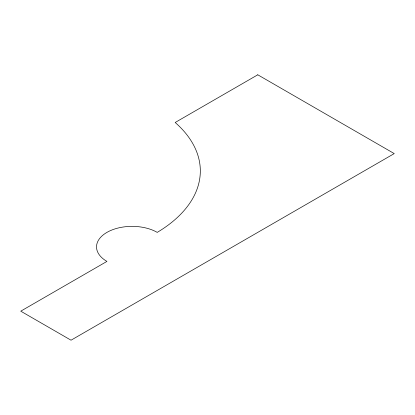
<?xml version="1.0" encoding="UTF-8"?>
<svg xmlns="http://www.w3.org/2000/svg" width="415" height="415" viewBox="0 0 415 415"><rect width="100%" height="100%" fill="white"/><g stroke="black" fill="none" stroke-linecap="round" stroke-linejoin="round"><path stroke-width="0.62" d="M257.777 74.799L175.177 122.487A152.793 88.213 0 0 1 157.223 232.379A35.55 20.527 0 0 0 106.94 232.379A35.55 20.527 0 0 0 106.94 261.409L20.75 311.172L71.027 340.201L394.25 153.591L257.777 74.799"/></g></svg>
